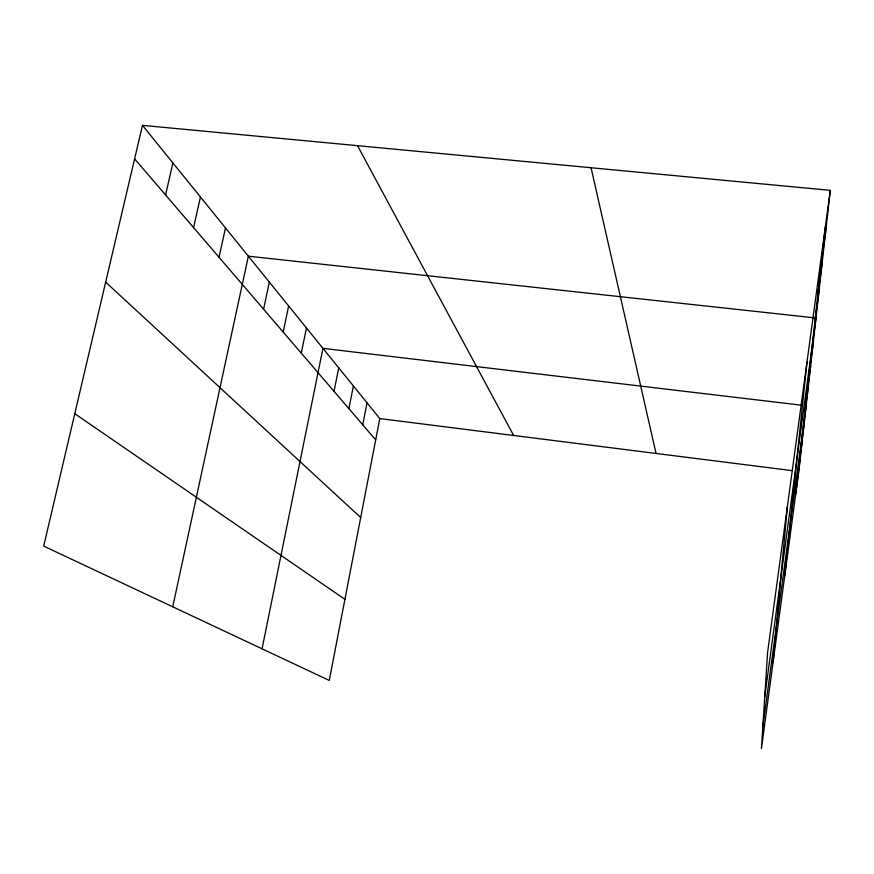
<?xml version="1.0" encoding="UTF-8"?>
<svg xmlns="http://www.w3.org/2000/svg" width="874" height="874" viewBox="0 0 874 874"><rect width="100%" height="100%" fill="white"/><g stroke="black" fill="none" stroke-linecap="round" stroke-linejoin="round"><path stroke-width="1.31" d="M773.02 662.7L787.376 506.581M784.688 576.13L806.997 362.022M795.766 493.985L825.329 227M830.3 190.346L798.792 471.479L761.429 748.647L767.58 652.496L830.3 190.346L142.473 125.353L43.7 546.108L329.269 680.431L379.797 418.58L142.473 125.353M817.922 293.904L822.423 260.681M814.754 322.462L819.047 290.736M764.739 696.786L815.999 317.994L248.369 256.191L172.746 606.807M809.269 371.963L813.213 342.848M806.877 393.562L810.657 365.594M804.681 413.391L808.319 386.494M762.838 726.622L806.167 405.755M800.737 449.061L804.102 424.098M798.956 465.154L802.201 441.064M797.296 480.088L800.442 456.818M821.418 262.255L826.149 227.404M362.754 424.808L367.047 402.827M348.901 408.661L353.391 385.947M334.032 391.334L338.73 367.845M262.058 648.814L322.954 348.355L802.168 405.285M301.279 353.151L306.457 327.969M283.187 332.065L288.639 305.955M263.587 309.221L269.334 282.105M219.035 257.295L225.492 227.928M193.58 227.611L200.441 196.989M165.568 194.957L172.899 162.957M379.797 418.58L792.117 470.627M74.782 413.708L344.913 599.324M105.667 282.138L360.7 517.561M134.607 158.871L375.689 439.884M357.51 145.674L513.661 435.481M591.043 167.742L656.046 453.453"/></g></svg>
